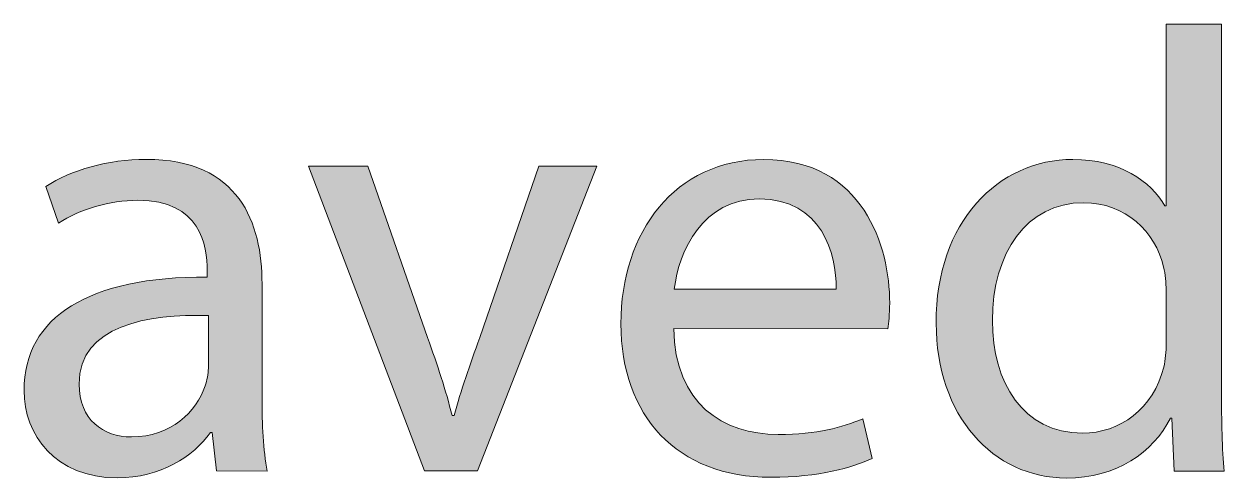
# Model space of a CAD drawing. Header units: inches. Extents: x 589 to 2016, y -1839 to -951.
# Drawn here: x 1882.07 to 1900.96, y -1485.74 to -1478.6 of the extents above; entities that cross this region are included whole.
import ezdxf

# ---------------------------------------------------------------- set-up
doc = ezdxf.new("R2010")
doc.units = ezdxf.units.IN
doc.header["$MEASUREMENT"] = 0
doc.layers.add('Layer 1', color=7, linetype='Continuous')

# ---------------------------------------------------------------- blocks, each defined once
blk = doc.blocks.new('block 115')
at = {"layer": 'Layer 1', "true_color": 0x010101}
h = blk.add_hatch(color=18, dxfattribs=at)
h.dxf.hatch_style = 2
edge = h.paths.add_edge_path()
edge.add_spline(control_points=[(1900.918, -1478.597), (1900.918, -1478.597), (1900.918, -1484.396), (1900.918, -1484.396), (1900.918, -1484.821), (1900.927, -1485.308), (1900.958, -1485.635), (1900.958, -1485.635), (1900.173, -1485.635), (1900.173, -1485.635), (1900.173, -1485.635), (1900.135, -1484.803), (1900.135, -1484.803), (1900.135, -1484.803), (1900.114, -1484.803), (1900.114, -1484.803), (1899.846, -1485.339), (1899.26, -1485.745), (1898.478, -1485.745), (1897.318, -1485.745), (1896.427, -1484.763), (1896.427, -1483.306), (1896.418, -1481.711), (1897.407, -1480.729), (1898.578, -1480.729), (1899.311, -1480.729), (1899.807, -1481.074), (1900.026, -1481.462), (1900.026, -1481.462), (1900.046, -1481.462), (1900.046, -1481.462), (1900.046, -1481.462), (1900.046, -1478.598), (1900.046, -1478.598), (1900.046, -1478.598), (1900.918, -1478.597), (1900.918, -1478.597), (1900.918, -1478.597), (1900.918, -1478.597), (1900.918, -1478.597)], knot_values=[0, 0, 0, 0, 1, 1, 1, 2, 2, 2, 3, 3, 3, 4, 4, 4, 5, 5, 5, 6, 6, 6, 7, 7, 7, 8, 8, 8, 9, 9, 9, 10, 10, 10, 11, 11, 11, 12, 12, 12, 13, 13, 13, 13], degree=3, periodic=1)
edge = h.paths.add_edge_path()
edge.add_spline(control_points=[(1900.046, -1482.788), (1900.046, -1482.68), (1900.037, -1482.531), (1900.007, -1482.422), (1899.879, -1481.867), (1899.402, -1481.411), (1898.749, -1481.411), (1897.847, -1481.411), (1897.312, -1482.204), (1897.312, -1483.266), (1897.312, -1484.237), (1897.789, -1485.039), (1898.731, -1485.039), (1899.314, -1485.039), (1899.85, -1484.652), (1900.009, -1483.998), (1900.038, -1483.879), (1900.047, -1483.76), (1900.047, -1483.623), (1900.047, -1483.623), (1900.046, -1482.788), (1900.046, -1482.788), (1900.046, -1482.788), (1900.046, -1482.788), (1900.046, -1482.788)], knot_values=[0, 0, 0, 0, 1, 1, 1, 2, 2, 2, 3, 3, 3, 4, 4, 4, 5, 5, 5, 6, 6, 6, 7, 7, 7, 8, 8, 8, 8], degree=3, periodic=1)
h = blk.add_hatch(color=18, dxfattribs=at)
h.dxf.hatch_style = 2
edge = h.paths.add_edge_path()
edge.add_spline(control_points=[(1885.099, -1485.634), (1885.099, -1485.634), (1885.03, -1485.03), (1885.03, -1485.03), (1885.03, -1485.03), (1885.001, -1485.03), (1885.001, -1485.03), (1884.733, -1485.405), (1884.216, -1485.743), (1883.535, -1485.743), (1882.563, -1485.743), (1882.068, -1485.059), (1882.068, -1484.366), (1882.068, -1483.205), (1883.098, -1482.571), (1884.953, -1482.581), (1884.953, -1482.581), (1884.953, -1482.482), (1884.953, -1482.482), (1884.953, -1482.085), (1884.843, -1481.372), (1883.862, -1481.372), (1883.415, -1481.372), (1882.949, -1481.512), (1882.612, -1481.73), (1882.612, -1481.73), (1882.413, -1481.154), (1882.413, -1481.154), (1882.809, -1480.897), (1883.385, -1480.728), (1883.991, -1480.728), (1885.457, -1480.728), (1885.815, -1481.73), (1885.815, -1482.691), (1885.815, -1482.691), (1885.815, -1484.485), (1885.815, -1484.485), (1885.815, -1484.902), (1885.835, -1485.308), (1885.895, -1485.635), (1885.895, -1485.635), (1885.099, -1485.634), (1885.099, -1485.634), (1885.099, -1485.634), (1885.099, -1485.634), (1885.099, -1485.634)], knot_values=[0, 0, 0, 0, 1, 1, 1, 2, 2, 2, 3, 3, 3, 4, 4, 4, 5, 5, 5, 6, 6, 6, 7, 7, 7, 8, 8, 8, 9, 9, 9, 10, 10, 10, 11, 11, 11, 12, 12, 12, 13, 13, 13, 14, 14, 14, 15, 15, 15, 15], degree=3, periodic=1)
edge = h.paths.add_edge_path()
edge.add_spline(control_points=[(1884.97, -1483.185), (1884.019, -1483.165), (1882.936, -1483.334), (1882.936, -1484.266), (1882.936, -1484.831), (1883.313, -1485.097), (1883.76, -1485.097), (1884.385, -1485.097), (1884.782, -1484.7), (1884.919, -1484.295), (1884.949, -1484.206), (1884.97, -1484.106), (1884.97, -1484.017), (1884.97, -1484.017), (1884.97, -1483.185), (1884.97, -1483.185)], knot_values=[0, 0, 0, 0, 1, 1, 1, 2, 2, 2, 3, 3, 3, 4, 4, 4, 5, 5, 5, 5], degree=3, periodic=1)
h = blk.add_hatch(color=18, dxfattribs=at)
h.dxf.hatch_style = 2
edge = h.paths.add_edge_path()
edge.add_spline(control_points=[(1892.295, -1483.393), (1892.316, -1484.574), (1893.067, -1485.059), (1893.941, -1485.059), (1894.565, -1485.059), (1894.942, -1484.949), (1895.27, -1484.812), (1895.27, -1484.812), (1895.418, -1485.437), (1895.418, -1485.437), (1895.111, -1485.577), (1894.586, -1485.734), (1893.823, -1485.734), (1892.345, -1485.734), (1891.464, -1484.763), (1891.464, -1483.317), (1891.464, -1481.87), (1892.316, -1480.73), (1893.713, -1480.73), (1895.279, -1480.73), (1895.695, -1482.107), (1895.695, -1482.99), (1895.695, -1483.168), (1895.676, -1483.306), (1895.667, -1483.394), (1895.667, -1483.394), (1892.295, -1483.393), (1892.295, -1483.393), (1892.295, -1483.393), (1892.295, -1483.393), (1892.295, -1483.393)], knot_values=[0, 0, 0, 0, 1, 1, 1, 2, 2, 2, 3, 3, 3, 4, 4, 4, 5, 5, 5, 6, 6, 6, 7, 7, 7, 8, 8, 8, 9, 9, 9, 10, 10, 10, 10], degree=3, periodic=1)
edge = h.paths.add_edge_path()
edge.add_spline(control_points=[(1894.853, -1482.77), (1894.861, -1482.215), (1894.625, -1481.351), (1893.642, -1481.351), (1892.761, -1481.351), (1892.373, -1482.165), (1892.304, -1482.77), (1892.304, -1482.77), (1894.853, -1482.77), (1894.853, -1482.77)], knot_values=[0, 0, 0, 0, 1, 1, 1, 2, 2, 2, 3, 3, 3, 3], degree=3, periodic=1)
h = blk.add_hatch(color=18, dxfattribs=at)
h.dxf.hatch_style = 2
edge = h.paths.add_edge_path()
edge.add_spline(control_points=[(1887.478, -1480.836), (1887.478, -1480.836), (1888.419, -1483.533), (1888.419, -1483.533), (1888.578, -1483.969), (1888.707, -1484.364), (1888.807, -1484.761), (1888.807, -1484.761), (1888.837, -1484.761), (1888.837, -1484.761), (1888.948, -1484.364), (1889.084, -1483.968), (1889.242, -1483.533), (1889.242, -1483.533), (1890.174, -1480.836), (1890.174, -1480.836), (1890.174, -1480.836), (1891.087, -1480.836), (1891.087, -1480.836), (1891.087, -1480.836), (1889.204, -1485.634), (1889.204, -1485.634), (1889.204, -1485.634), (1888.373, -1485.634), (1888.373, -1485.634), (1888.373, -1485.634), (1886.548, -1480.836), (1886.548, -1480.836), (1886.548, -1480.836), (1887.478, -1480.836), (1887.478, -1480.836)], knot_values=[0, 0, 0, 0, 1, 1, 1, 2, 2, 2, 3, 3, 3, 4, 4, 4, 5, 5, 5, 6, 6, 6, 7, 7, 7, 8, 8, 8, 9, 9, 9, 10, 10, 10, 10], degree=3, periodic=1)
at = {"layer": 'Layer 1', "lineweight": 0}
for points, knots in [([(1900.918, -1478.597), (1900.918, -1478.597), (1900.918, -1484.396), (1900.918, -1484.396), (1900.918, -1484.821), (1900.927, -1485.308), (1900.958, -1485.635), (1900.958, -1485.635), (1900.173, -1485.635), (1900.173, -1485.635), (1900.173, -1485.635), (1900.135, -1484.803), (1900.135, -1484.803), (1900.135, -1484.803), (1900.114, -1484.803), (1900.114, -1484.803), (1899.846, -1485.339), (1899.26, -1485.745), (1898.478, -1485.745), (1897.318, -1485.745), (1896.427, -1484.763), (1896.427, -1483.306), (1896.418, -1481.711), (1897.407, -1480.729), (1898.578, -1480.729), (1899.311, -1480.729), (1899.807, -1481.074), (1900.026, -1481.462), (1900.026, -1481.462), (1900.046, -1481.462), (1900.046, -1481.462), (1900.046, -1481.462), (1900.046, -1478.598), (1900.046, -1478.598), (1900.046, -1478.598), (1900.918, -1478.597), (1900.918, -1478.597), (1900.918, -1478.597), (1900.918, -1478.597), (1900.918, -1478.597)], [0, 0, 0, 0, 1, 1, 1, 2, 2, 2, 3, 3, 3, 4, 4, 4, 5, 5, 5, 6, 6, 6, 7, 7, 7, 8, 8, 8, 9, 9, 9, 10, 10, 10, 11, 11, 11, 12, 12, 12, 13, 13, 13, 13]), ([(1885.099, -1485.634), (1885.099, -1485.634), (1885.03, -1485.03), (1885.03, -1485.03), (1885.03, -1485.03), (1885.001, -1485.03), (1885.001, -1485.03), (1884.733, -1485.405), (1884.216, -1485.743), (1883.535, -1485.743), (1882.563, -1485.743), (1882.068, -1485.059), (1882.068, -1484.366), (1882.068, -1483.205), (1883.098, -1482.571), (1884.953, -1482.581), (1884.953, -1482.581), (1884.953, -1482.482), (1884.953, -1482.482), (1884.953, -1482.085), (1884.843, -1481.372), (1883.862, -1481.372), (1883.415, -1481.372), (1882.949, -1481.512), (1882.612, -1481.73), (1882.612, -1481.73), (1882.413, -1481.154), (1882.413, -1481.154), (1882.809, -1480.897), (1883.385, -1480.728), (1883.991, -1480.728), (1885.457, -1480.728), (1885.815, -1481.73), (1885.815, -1482.691), (1885.815, -1482.691), (1885.815, -1484.485), (1885.815, -1484.485), (1885.815, -1484.902), (1885.835, -1485.308), (1885.895, -1485.635), (1885.895, -1485.635), (1885.099, -1485.634), (1885.099, -1485.634), (1885.099, -1485.634), (1885.099, -1485.634), (1885.099, -1485.634)], [0, 0, 0, 0, 1, 1, 1, 2, 2, 2, 3, 3, 3, 4, 4, 4, 5, 5, 5, 6, 6, 6, 7, 7, 7, 8, 8, 8, 9, 9, 9, 10, 10, 10, 11, 11, 11, 12, 12, 12, 13, 13, 13, 14, 14, 14, 15, 15, 15, 15]), ([(1892.295, -1483.393), (1892.316, -1484.574), (1893.067, -1485.059), (1893.941, -1485.059), (1894.565, -1485.059), (1894.942, -1484.949), (1895.27, -1484.812), (1895.27, -1484.812), (1895.418, -1485.437), (1895.418, -1485.437), (1895.111, -1485.577), (1894.586, -1485.734), (1893.823, -1485.734), (1892.345, -1485.734), (1891.464, -1484.763), (1891.464, -1483.317), (1891.464, -1481.87), (1892.316, -1480.73), (1893.713, -1480.73), (1895.279, -1480.73), (1895.695, -1482.107), (1895.695, -1482.99), (1895.695, -1483.168), (1895.676, -1483.306), (1895.667, -1483.394), (1895.667, -1483.394), (1892.295, -1483.393), (1892.295, -1483.393), (1892.295, -1483.393), (1892.295, -1483.393), (1892.295, -1483.393)], [0, 0, 0, 0, 1, 1, 1, 2, 2, 2, 3, 3, 3, 4, 4, 4, 5, 5, 5, 6, 6, 6, 7, 7, 7, 8, 8, 8, 9, 9, 9, 10, 10, 10, 10]), ([(1887.478, -1480.836), (1887.478, -1480.836), (1888.419, -1483.533), (1888.419, -1483.533), (1888.578, -1483.969), (1888.707, -1484.364), (1888.807, -1484.761), (1888.807, -1484.761), (1888.837, -1484.761), (1888.837, -1484.761), (1888.948, -1484.364), (1889.084, -1483.968), (1889.242, -1483.533), (1889.242, -1483.533), (1890.174, -1480.836), (1890.174, -1480.836), (1890.174, -1480.836), (1891.087, -1480.836), (1891.087, -1480.836), (1891.087, -1480.836), (1889.204, -1485.634), (1889.204, -1485.634), (1889.204, -1485.634), (1888.373, -1485.634), (1888.373, -1485.634), (1888.373, -1485.634), (1886.548, -1480.836), (1886.548, -1480.836), (1886.548, -1480.836), (1887.478, -1480.836), (1887.478, -1480.836)], [0, 0, 0, 0, 1, 1, 1, 2, 2, 2, 3, 3, 3, 4, 4, 4, 5, 5, 5, 6, 6, 6, 7, 7, 7, 8, 8, 8, 9, 9, 9, 10, 10, 10, 10]), ([(1894.853, -1482.77), (1894.861, -1482.215), (1894.625, -1481.351), (1893.642, -1481.351), (1892.761, -1481.351), (1892.373, -1482.165), (1892.304, -1482.77), (1892.304, -1482.77), (1894.853, -1482.77), (1894.853, -1482.77)], [0, 0, 0, 0, 1, 1, 1, 2, 2, 2, 3, 3, 3, 3]), ([(1900.046, -1482.788), (1900.046, -1482.68), (1900.037, -1482.531), (1900.007, -1482.422), (1899.879, -1481.867), (1899.402, -1481.411), (1898.749, -1481.411), (1897.847, -1481.411), (1897.312, -1482.204), (1897.312, -1483.266), (1897.312, -1484.237), (1897.789, -1485.039), (1898.731, -1485.039), (1899.314, -1485.039), (1899.85, -1484.652), (1900.009, -1483.998), (1900.038, -1483.879), (1900.047, -1483.76), (1900.047, -1483.623), (1900.047, -1483.623), (1900.046, -1482.788), (1900.046, -1482.788), (1900.046, -1482.788), (1900.046, -1482.788), (1900.046, -1482.788)], [0, 0, 0, 0, 1, 1, 1, 2, 2, 2, 3, 3, 3, 4, 4, 4, 5, 5, 5, 6, 6, 6, 7, 7, 7, 8, 8, 8, 8]), ([(1884.97, -1483.185), (1884.019, -1483.165), (1882.936, -1483.334), (1882.936, -1484.266), (1882.936, -1484.831), (1883.313, -1485.097), (1883.76, -1485.097), (1884.385, -1485.097), (1884.782, -1484.7), (1884.919, -1484.295), (1884.949, -1484.206), (1884.97, -1484.106), (1884.97, -1484.017), (1884.97, -1484.017), (1884.97, -1483.185), (1884.97, -1483.185)], [0, 0, 0, 0, 1, 1, 1, 2, 2, 2, 3, 3, 3, 4, 4, 4, 5, 5, 5, 5])]:
    blk.add_open_spline(points, degree=3, knots=knots, dxfattribs=at)
blk = doc.blocks.new('block 113')
at = {"layer": 'Layer 1'}
blk.add_blockref('block 115', (0, 0), dxfattribs=at)

msp = doc.modelspace()

# ---------------------------------------------------------------- block references
at = {"layer": 'Layer 1'}
msp.add_blockref('block 113', (0, 0), dxfattribs=at)

doc.saveas('drawing.dxf')
